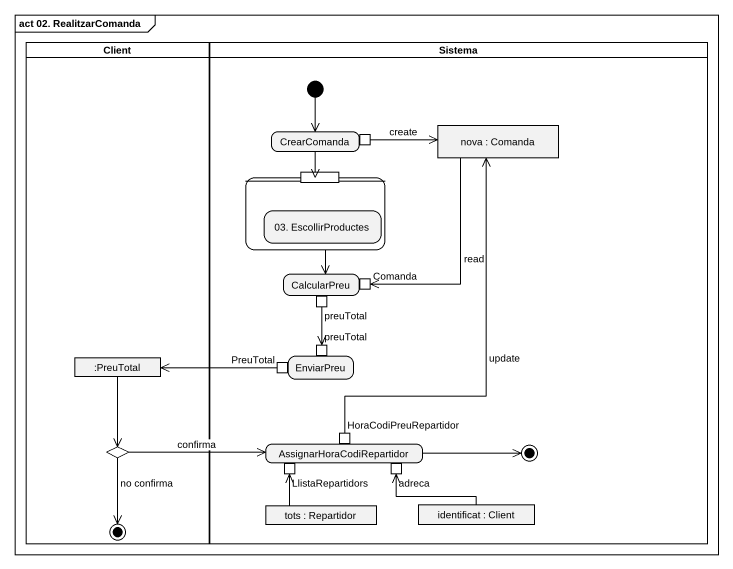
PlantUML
@startuml
mainframe act 02. RealitzarComanda
hide empty description
state Client <<partition>> {
  state ":PreuTotal" as PreuTotal <<object>>
  state choice1 <<choice>>
  choice1 --> [*] : no confirma
}
state Sistema <<partition>> {
  state CrearComanda {
    state pin1 <<outputPin>>
  }
  state "nova : Comanda" as nova <<object>>
  state " " as state1 {
    state pin2 <<inputPin>>
    state "03. EscollirProductes" as s03_EscollirProductes
  }
  state CalcularPreu {
    state preuTotal <<outputPin>>
    state Comanda <<inputPin>>
  }
  state EnviarPreu {
    state "preuTotal" as preuTotal_2 <<inputPin>>
    state "PreuTotal" as PreuTotal_2 <<outputPin>>
  }
  state AssignarHoraCodiRepartidor {
    state LlistaRepartidors <<inputPin>>
    state HoraCodiPreuRepartidor <<outputPin>>
    state adreca <<inputPin>>
  }
  state "tots : Repartidor" as tots <<object>>
  state "identificat : Client" as identificat <<object>>
  [*] --> CrearComanda
  AssignarHoraCodiRepartidor -right-> [*]
}
CrearComanda --> state1
pin1 -right-> nova : create
nova --> Comanda : read
state1 --> CalcularPreu
preuTotal --> preuTotal_2
PreuTotal --> choice1
PreuTotal_2 -left-> PreuTotal
choice1 -right-> AssignarHoraCodiRepartidor : confirma
HoraCodiPreuRepartidor -up-> nova : update
tots -up-> LlistaRepartidors
identificat -left-> adreca
@enduml
